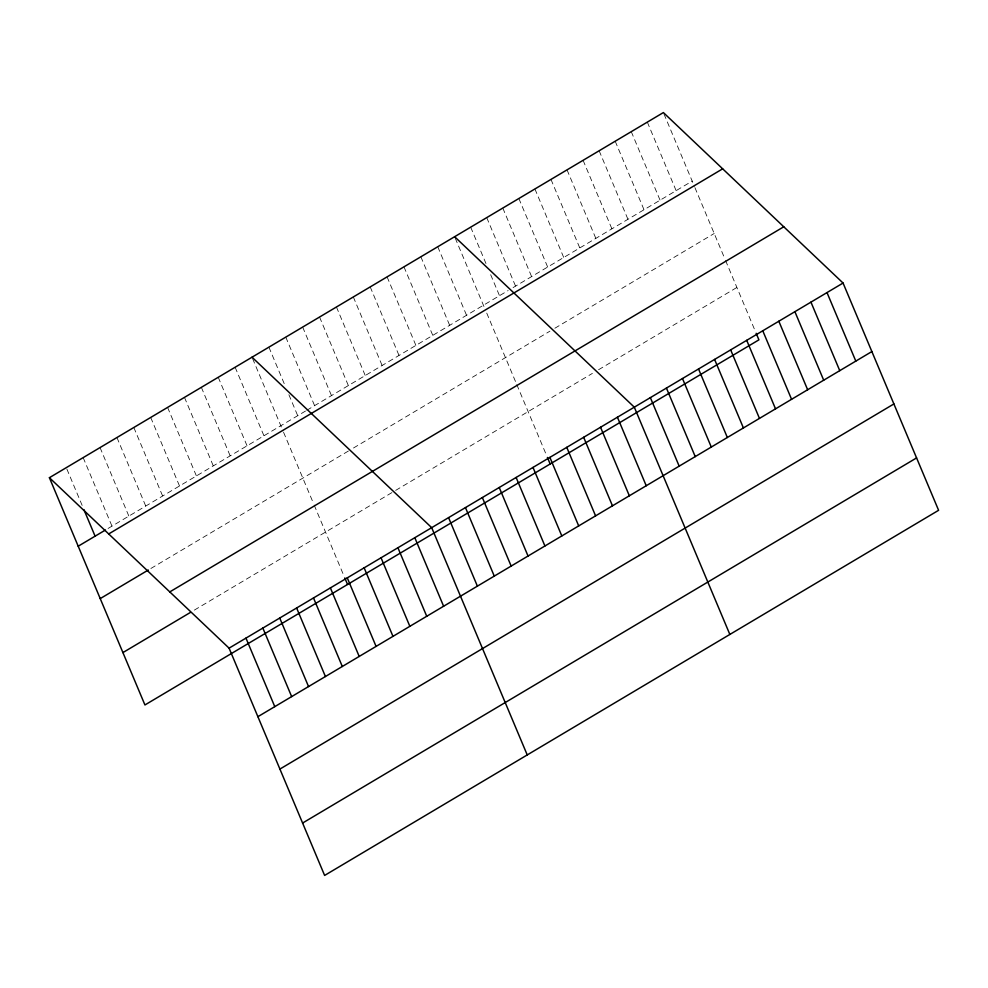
<?xml version="1.0" encoding="UTF-8"?>
<svg xmlns="http://www.w3.org/2000/svg" width="988" height="988" viewBox="0 0 988 988"><rect width="100%" height="100%" fill="white"/><g stroke="black" fill="none" stroke-linecap="round" stroke-linejoin="round"><path stroke-width="0.74" stroke-dasharray="4.94 3.71" d="M108.075 528.457L305.502 411.057M306.799 410.279L508.141 290.546M513.081 287.607L692.18 181.1M150.88 568.483L350.901 449.54M353.494 447.996L549.921 331.178M554.861 328.238L714.213 233.489M194.352 610.102L393.063 491.925M395.669 490.381L592.38 373.402M598.555 369.734L736.9 287.459M663.973 113.966L694.391 186.337M694.935 187.646L724.982 259.128M725.55 260.474L755.61 331.993M647.325 122.117L676.125 190.647M631.27 131.676L660.07 200.194M615.203 141.222L644.015 209.74M599.148 150.769L627.948 219.299M583.093 160.315L611.893 228.846M567.038 169.874L595.838 238.392M550.971 179.421L579.783 247.939M534.916 188.967L563.728 257.498M518.861 198.514L547.661 267.044M502.806 208.06L531.606 276.591M486.738 217.619L515.551 286.137M470.683 227.166L485.973 263.524M490.678 274.713L499.496 295.684M455.221 238.108L484.528 307.861M486.738 313.097L516.23 383.258M516.798 384.616L546.858 456.135M437.746 246.753L466.546 315.283M420.863 256.794L449.664 325.324M403.969 266.834L432.781 335.364M387.086 276.875L415.899 345.405M370.204 286.915L399.016 355.445M353.321 296.956L382.121 365.486M336.439 306.996L365.239 375.526M319.556 317.037L348.356 385.567M302.661 327.077L331.474 395.608M285.779 337.118L314.592 405.648M268.897 347.159L284.766 384.925M288.891 394.706L297.709 415.689M252.607 358.607L283.025 430.966M283.568 432.275L313.616 503.757M314.184 505.103L344.244 576.621M235.132 367.252L263.932 435.77M218.249 377.293L247.049 445.81M201.354 387.333L230.167 455.851M184.472 397.374L213.285 465.891M167.589 407.414L196.402 475.932M150.707 417.455L179.507 485.973M133.825 427.495L162.625 496.013M116.942 437.536L145.742 506.054M100.047 447.576L128.86 516.094M83.165 457.617L111.977 526.135M66.875 469.053L82.152 505.411"/><path stroke-width="1.48" d="M49.4 477.698L663.38 112.57L843.06 283.037L938.6 510.302L324.62 875.43L229.08 648.153L49.4 477.698L144.94 704.963L758.92 339.847L756.166 333.302M78.2 546.216L105.481 530M108.692 533.952L722.673 168.825M100.233 598.605L148.286 570.027M169.788 591.898L783.768 226.783M122.92 652.586L190.449 612.412M229.08 648.153L843.06 283.037M257.893 716.683L871.873 351.555M279.913 769.072L893.893 403.944M302.6 823.041L916.58 457.913M454.628 236.712L634.308 407.18L729.848 634.444M252.014 357.199L431.694 527.666L527.234 754.943M827.005 292.584L855.806 361.102M810.95 302.13L839.751 370.661M794.895 311.677L823.696 380.207M778.828 321.224L807.641 389.754M762.773 330.782L791.573 399.3M746.718 340.329L775.518 408.847M730.663 349.876L759.463 418.406M714.596 359.422L743.408 427.952M698.541 368.981L727.341 437.499M682.486 378.528L711.286 447.045M666.431 388.074L695.231 456.604M650.363 397.621L679.176 466.151M617.426 417.22L646.226 485.738M600.543 427.261L629.344 495.778M583.661 437.301L612.461 505.819M566.766 447.342L595.579 515.86M549.884 457.382L578.696 525.9M547.414 457.444L550.168 463.99M533.001 467.423L561.814 535.941M516.119 477.463L544.919 545.981M499.236 487.504L528.037 556.022M482.354 497.544L511.154 566.062M465.459 507.585L494.272 576.103M448.577 517.626L477.389 586.143M414.812 537.707L443.612 606.224M397.929 547.747L426.73 616.265M381.047 557.788L409.847 626.306M364.152 567.828L392.965 636.346M347.27 577.869L376.082 646.399M344.8 577.931L347.554 584.476M330.387 587.909L359.2 656.44M313.505 597.95L342.305 666.48M296.622 607.991L325.423 676.521M279.74 618.031L308.54 686.561M262.857 628.072L291.658 696.602M245.963 638.112L274.775 706.642M83.918 509.61L95.095 536.175"/></g></svg>
